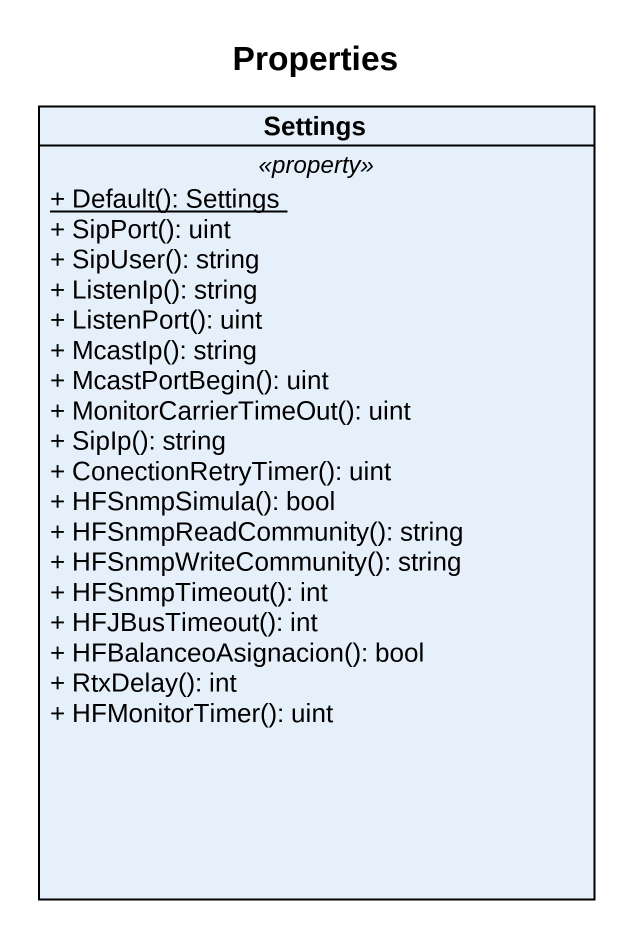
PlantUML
@startuml
title Properties
hide circle
hide empty members
skinparam classAttributeIconSize 0
class Settings {
  .. <<property>> ..
  {static} + Default(): Settings
  + SipPort(): uint
  + SipUser(): string
  + ListenIp(): string
  + ListenPort(): uint
  + McastIp(): string
  + McastPortBegin(): uint
  + MonitorCarrierTimeOut(): uint
  + SipIp(): string
  + ConectionRetryTimer(): uint
  + HFSnmpSimula(): bool
  + HFSnmpReadCommunity(): string
  + HFSnmpWriteCommunity(): string
  + HFSnmpTimeout(): int
  + HFJBusTimeout(): int
  + HFBalanceoAsignacion(): bool
  + RtxDelay(): int
  + HFMonitorTimer(): uint
}
@enduml
